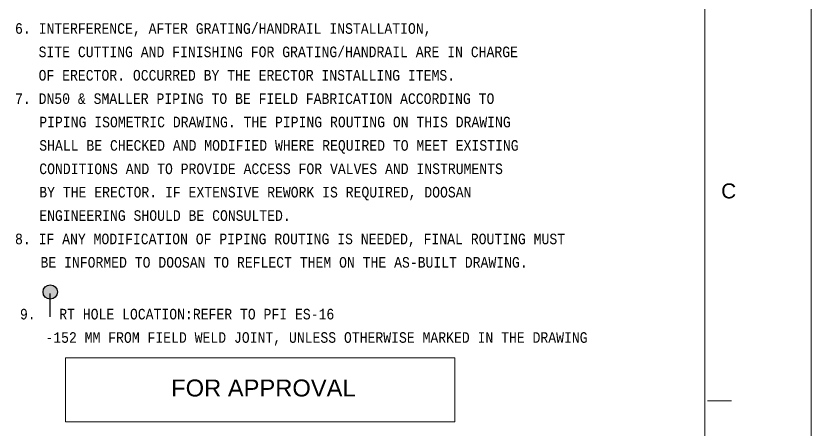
# Model space of a CAD drawing. Header units: inches. Extents: x 996 to 1837, y 0 to 594.
# Drawn here: x 1649.2 to 1836.8, y 191.6 to 289.2 of the extents above; entities that cross this region are included whole.
import ezdxf
from ezdxf.enums import TextEntityAlignment as Align

# ---------------------------------------------------------------- set-up
doc = ezdxf.new("R2010")
doc.units = ezdxf.units.IN
doc.header["$MEASUREMENT"] = 0
doc.layers.add('BG 0 -1', color=7, linetype='Continuous')
doc.layers.add('FRAME', color=7, linetype='Continuous')
doc.styles.add('Arial', font='arial.ttf')
doc.styles.add('MONOTXT', font='MONOTXT.shx', dxfattribs={"width": 0.8})

msp = doc.modelspace()

# ---------------------------------------------------------------- hatches: boundary and pattern name
at = {"linetype": 'Continuous'}
msp.add_hatch(color=2, dxfattribs=at).paths.add_polyline_path([(1657.34, 225.66), (1657.49, 225.66), (1657.64, 225.64), (1657.78, 225.6), (1657.92, 225.56), (1658.06, 225.5), (1658.19, 225.43), (1658.31, 225.36), (1658.43, 225.27), (1658.54, 225.17), (1658.64, 225.06), (1658.73, 224.94), (1658.81, 224.81), (1658.88, 224.68), (1658.94, 224.55), (1658.98, 224.41), (1659.01, 224.26), (1659.03, 224.11), (1659.04, 223.97), (1659.03, 223.82), (1659.01, 223.67), (1658.98, 223.53), (1658.94, 223.39), (1658.88, 223.25), (1658.81, 223.12), (1658.73, 222.99), (1658.64, 222.88), (1658.54, 222.77), (1658.43, 222.67), (1658.31, 222.58), (1658.19, 222.5), (1658.06, 222.43), (1657.92, 222.37), (1657.78, 222.33), (1657.64, 222.3), (1657.49, 222.28), (1657.34, 222.27), (1657.19, 222.28), (1657.05, 222.3), (1656.9, 222.33), (1656.76, 222.37), (1656.63, 222.43), (1656.49, 222.5), (1656.37, 222.58), (1656.25, 222.67), (1656.14, 222.77), (1656.04, 222.88), (1655.95, 222.99), (1655.87, 223.12), (1655.81, 223.25), (1655.75, 223.39), (1655.7, 223.53), (1655.67, 223.67), (1655.65, 223.82), (1655.65, 223.97), (1655.65, 224.11), (1655.67, 224.26), (1655.7, 224.41), (1655.75, 224.55), (1655.81, 224.68), (1655.87, 224.81), (1655.95, 224.94), (1656.04, 225.06), (1656.14, 225.17), (1656.25, 225.27), (1656.37, 225.36), (1656.49, 225.43), (1656.63, 225.5), (1656.76, 225.56), (1656.9, 225.6), (1657.05, 225.64), (1657.19, 225.66)])

# ---------------------------------------------------------------- linework, layer by layer
at = {"color": 2}
msp.add_line((1657.34, 218.07), (1657.34, 223.57), dxfattribs=at)
at = {"color": 2, "linetype": 'Continuous'}
msp.add_circle((1657.34, 223.97), 1.7, dxfattribs=at)
at = {"layer": 'BG 0 -1', "color": 7, "linetype": 'Continuous', "lineweight": 9}
for p, q in [((1836.8, 594), (1836.8, 0)), ((1811.73, 18.11), (1811.73, 576.75)), ((1812.36, 198.28), (1818.02, 198.28))]:
    msp.add_line(p, q, dxfattribs=at)
at = {"layer": 'BG 0 -1', "color": 1, "linetype": 'Continuous', "lineweight": 9}
for p, q in [((1660.97, 208.44), (1752.8, 208.44)), ((1660.97, 193.29), (1660.97, 208.44)), ((1752.8, 208.44), (1752.8, 193.29)), ((1752.8, 193.29), (1660.97, 193.29))]:
    msp.add_line(p, q, dxfattribs=at)

# ---------------------------------------------------------------- texts
at = {"layer": 'BG 0 -1', "color": 7, "style": 'Arial', "width": 0.992063}
msp.add_text('C', height=3.54, dxfattribs=at).set_placement((1815.59, 246.06))
at = {"layer": 'FRAME', "color": 2, "style": 'MONOTXT', "width": 0.8566}
for s, p in [('6. INTERFERENCE, AFTER GRATING/HANDRAIL INSTALLATION, ', (1649.04, 286.17)), ('   SITE CUTTING AND FINISHING FOR GRATING/HANDRAIL ARE IN CHARGE', (1649.04, 280.65)), ('   OF ERECTOR. OCCURRED BY THE ERECTOR INSTALLING ITEMS.', (1649.04, 275.13)), ('7. DN50 & SMALLER PIPING TO BE FIELD FABRICATION ACCORDING TO ', (1649.04, 269.61)), ('    PIPING ISOMETRIC DRAWING. THE PIPING ROUTING ON THIS DRAWING', (1647.34, 264.09)), ('    SHALL BE CHECKED AND MODIFIED WHERE REQUIRED TO MEET EXISTING ', (1647.34, 258.57)), ('    CONDITIONS AND TO PROVIDE ACCESS FOR VALVES AND INSTRUMENTS ', (1647.34, 253.05)), ('    BY THE ERECTOR. IF EXTENSIVE REWORK IS REQUIRED, DOOSAN', (1647.34, 247.53)), ('    ENGINEERING SHOULD BE CONSULTED.', (1647.34, 242.01)), ('8. IF ANY MODIFICATION OF PIPING ROUTING IS NEEDED, FINAL ROUTING MUST ', (1649.04, 236.49)), ('    BE INFORMED TO DOOSAN TO REFLECT THEM ON THE AS-BUILT DRAWING.', (1647.63, 230.97)), ('9.   RT HOLE LOCATION:REFER TO PFI ES-16 ', (1650.2, 218.74)), ('    -152 MM FROM FIELD WELD JOINT, UNLESS OTHERWISE MARKED IN THE DRAWING ', (1648.78, 213.22))]:
    msp.add_text(s, height=2.5, dxfattribs=at).set_placement(p, align=Align.MIDDLE_LEFT)
at = {"layer": 'FRAME', "color": 2, "style": 'Arial', "width": 1.000881}
msp.add_text('FOR APPROVAL', height=4, dxfattribs=at).set_placement((1685.87, 199.3))

doc.saveas('drawing.dxf')
